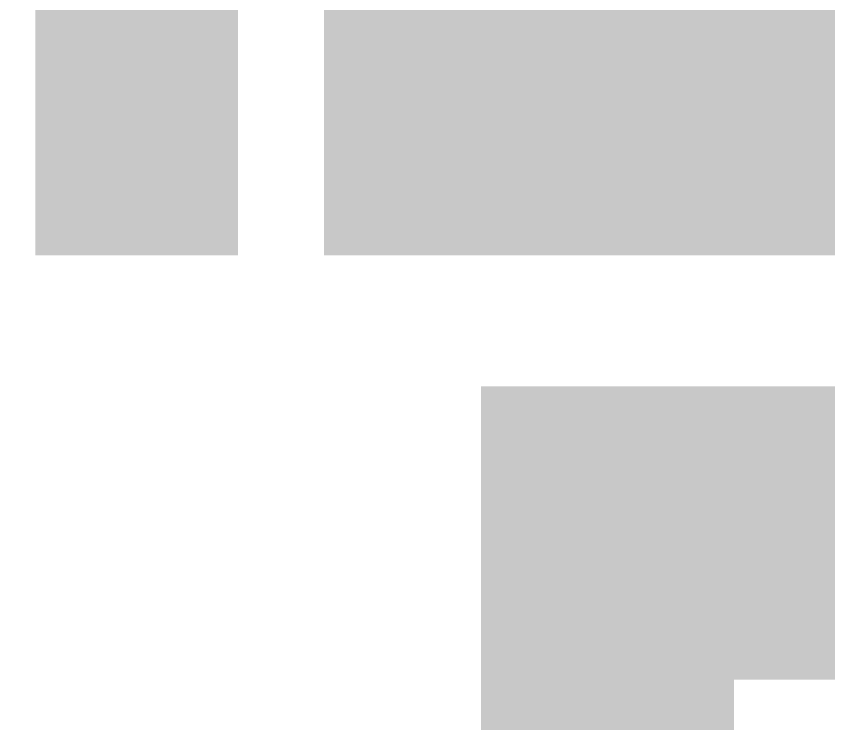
# Model space of a CAD drawing. Header units: inches. Extents: x 68 to 568, y 3 to 460.
# Drawn here: x 172.003 to 176.898, y 19.939 to 24.198 of the extents above; entities that cross this region are included whole.
import ezdxf

# ---------------------------------------------------------------- set-up
doc = ezdxf.new("R2010")
doc.units = ezdxf.units.IN
doc.layers.add('Top Layer', color=1, linetype='Continuous')

msp = doc.modelspace()

# ---------------------------------------------------------------- hatches: boundary and pattern name
at = {"layer": 'Top Layer'}
for points in [[(170.3246, 53.9345), (170.3224, 53.9238), (170.3224, 49.0724), (170.3619, 48.8742), (170.4742, 48.7061), (170.6422, 48.5938), (170.8404, 48.5544), (175.0214, 48.5544), (175.0214, 42.951), (175.0609, 42.7528), (175.1732, 42.5847), (175.1732, 42.5847), (176.6648, 41.093), (176.6648, 29.231), (176.7043, 29.0328), (176.8166, 28.8647), (176.8946, 28.7867), (176.8169, 28.5989), (173.8576, 28.5989), (173.6594, 28.5595), (173.4914, 28.4472), (173.3791, 28.2792), (173.3396, 28.081), (173.3396, 22.758), (172.117, 22.758), (172.117, 33.68), (172.0908, 33.8789), (172.014, 34.0643), (171.8919, 34.2234), (170.7743, 35.341), (170.7298, 35.3752), (170.7987, 35.5784), (172.8221, 35.5784), (172.9692, 35.539), (173.182, 35.539), (173.3875, 35.594), (173.5717, 35.7004), (173.7222, 35.8509), (173.8285, 36.0351), (173.8836, 36.2406), (173.8836, 36.4533), (173.8285, 36.6588), (173.7222, 36.8431), (173.5717, 36.9935), (173.3875, 37.0999), (173.182, 37.155), (172.9692, 37.155), (172.8221, 37.1155), (164.5666, 37.1155), (164.5666, 37.1156), (164.3677, 37.0894), (164.1823, 37.0126), (164.1547, 36.9914), (164.0204, 37.1445), (165.9983, 39.1224), (165.9984, 39.1224), (166.1205, 39.2816), (166.1973, 39.467), (166.2235, 39.6659), (166.2235, 47.81), (166.2235, 49.2383), (166.4014, 49.341), (166.5518, 49.4915), (166.6582, 49.6757), (166.7133, 49.8812), (166.7133, 50.0939), (166.6738, 50.2411), (166.6738, 54.0916), (170.1957, 54.0916)], [(173.8576, 22.758), (177.5588, 22.758), (177.5588, 28.081), (173.8576, 28.081)], [(174.8028, 15.9147), (176.3268, 15.9147), (176.3268, 21.9706), (174.8028, 21.9706)], [(218.9801, 21.9706), (174.8028, 21.9706), (174.8028, 20.2046), (218.9801, 20.2046)]]:
    msp.add_hatch(color=1, dxfattribs=at).paths.add_polyline_path(points)

doc.saveas('drawing.dxf')
